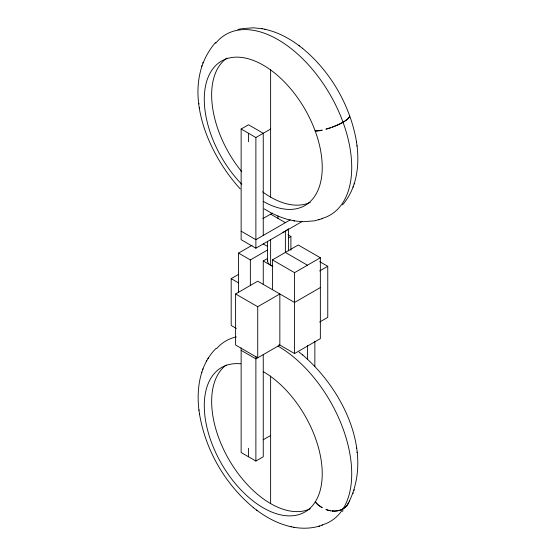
<?xml version="1.0" encoding="UTF-8"?>
<svg xmlns="http://www.w3.org/2000/svg" width="556" height="556" viewBox="0 0 556 556"><rect width="100%" height="100%" fill="white"/><g stroke="black" fill="none" stroke-linecap="round" stroke-linejoin="round"><path stroke-width="0.83" d="M215.554 42.444C178.261 85.812 206.811 152.344 240.227 188.922M216.138 348.32C198.895 365.278 195.823 391.667 199.583 414.512C205.762 450.638 225.333 484.491 253.64 507.788M342.517 204.886C358.46 186.58 360.17 160.149 355.68 137.283C348.619 102.784 329.618 70.591 302.36 48.212M348.091 503.743C374.654 452.591 342.482 388.839 302.36 354.672M201.633 66.261L201.877 65.559M202.731 63.057L202.982 62.341M201.633 372.728L201.877 372.027M202.731 369.525L202.982 368.809M353.018 187.191L353.268 186.475M354.123 183.973L354.367 183.271M353.018 493.658L353.268 492.943M354.123 490.441L354.367 489.739M206.332 361.435L206.728 360.754M207.923 358.696L208.326 358.008M349.272 501.714L349.668 501.032M342.517 511.353L343.052 510.735M302.332 221.392L255.885 248.205L241.137 239.692L241.137 129.027L248.511 124.766L263.252 133.28L263.252 235.438M241.137 129.027L255.885 137.534L270.626 129.027M262.786 218.682L272.496 213.073M290.225 219.863L255.885 239.692L241.137 231.178M238.559 292.699L238.559 253.098L252.076 245.293M238.559 253.098L250.353 259.909L267.624 249.936M288.647 237.801L290.899 236.502L290.899 250.276M236.349 328.436L231.185 325.462L231.185 278.639L238.691 274.303M263.252 284.248L263.252 260.972L267.679 258.422M272.433 289.683L272.433 259.888L298.238 244.994L320.353 257.762L320.353 338.632L294.555 353.533L279.07 344.595M241.137 350.356L255.885 358.87L279.842 345.04L279.842 293.964L257.727 306.731L257.727 357.807L235.612 345.04L235.612 293.964L257.727 281.19L294.555 302.457L320.353 287.556M272.433 259.888L294.555 272.655L320.353 257.762M319.651 270.974L327.762 266.296L327.762 317.372L319.651 322.056M263.252 439.747L270.626 435.487M241.137 347.806L241.137 452.514L255.885 461.028L263.252 456.775L263.252 354.617M302.61 221.733L314.328 220.857L322.508 218.626M293.811 527.269C303.347 528.978 313.369 528.429 322.508 525.086M318.873 219.801L319.658 219.544M318.873 526.268L319.658 526.011M237.926 29.531L240.866 28.836M241.672 28.683L253.39 27.8L262.189 28.731M317.233 130.729L322.244 130.167A20.85 4.941 -20.1 0 1 315.273 131.209L315.141 130.827L317.219 130.729M301.825 221.684L293.811 220.801M264.788 29.239C278.82 32.276 291.622 39.552 302.728 48.497M253.272 507.503C264.378 516.448 277.18 523.724 291.212 526.761M261.452 28.585L265.511 29.378M294.548 220.947L286.423 219.099L278.973 216.513M290.489 526.622L294.548 527.415M278.354 216.249L271.53 213.087M270.98 212.802L264.169 208.868M270.626 214.15L285.374 222.664M287.952 234.799L290.899 236.502M319.651 261.612L327.762 266.296M285.339 252.438L307.454 265.212M263.252 243.945L267.679 246.503M263.252 260.972L272.836 266.505M231.185 278.639L238.559 282.893M235.612 293.964L257.727 306.731M299.031 352.087L302.728 354.957M299.031 45.62L299.427 45.926M256.573 510.074L256.969 510.38M356.417 141.488L356.479 141.947M356.994 145.63L357.063 146.124M356.417 447.955L356.479 448.414M356.994 452.097L357.063 452.591M198.937 103.409L199.006 103.902M199.521 107.586L199.583 108.045M198.937 409.876L199.006 410.37M199.521 414.053L199.583 414.512M314.863 341.273L314.863 366.376M307.489 345.526L307.489 359.378M294.555 272.655L294.555 353.533M288.425 228.627L288.425 250.756M285.374 231.178L285.374 252.459M278 215.853L278 218.411M270.626 69.542L270.626 197.13M270.626 239.692L270.626 265.233M270.626 376.009L270.626 503.59M267.575 241.394L267.575 260.972M255.885 137.534L255.885 248.205M255.885 356.32L255.885 461.028M250.353 259.909L250.353 285.735M248.511 133.28L248.511 141.794M248.511 448.261L248.511 456.775M321.917 218.501A104.264 60.194 60 0 0 344.644 126.844L343.017 122.174A104.264 60.194 60 0 0 215.714 43.264M272.642 266.136A10.425 6.019 0 0 1 267.686 260.09M287.633 229.225A10.425 6.019 0 0 1 287.195 229.76M286.945 230.017A10.425 6.019 0 0 1 282.914 232.234M241.756 184.286A83.407 48.157 60 0 1 221.01 61.368A83.407 48.157 60 0 1 317.594 138.18A83.407 48.157 60 0 1 263.252 201.383M349.606 115.551A20.85 4.941 -20.1 0 1 349.418 116.892L349.022 117.531A20.85 4.941 -20.1 0 1 332.634 126.99L331.675 127.345A20.85 5.338 -19.2 0 0 349.571 115.446M310.234 202.349A83.407 48.157 60 0 1 282.135 202.46L279.279 201.383A83.407 48.157 60 0 1 262.543 191.82M241.811 171.804A83.407 48.157 60 0 1 226.924 58.06M263.252 371.644A83.407 48.157 60 0 1 317.747 497.266A83.407 48.157 60 0 1 221.552 463.822A83.407 48.157 60 0 1 240.685 363.798M321.917 524.968A104.264 60.194 60 0 0 343.017 508.9L344.644 506.106A104.264 60.194 60 0 0 278 346.103M216.701 348.549A104.264 60.194 60 0 1 236.293 336.957M330.716 510.776A20.85 16.291 32.3 0 1 325.92 509.456L325.885 509.518A20.857 16.173 30.2 0 0 330.709 510.783M310.234 508.816A83.407 48.157 60 0 1 229.267 460.159A83.407 48.157 60 0 1 226.285 364.986M315.273 501.88L317.976 504.911L322.244 507.704A20.85 16.291 32.3 0 1 315.273 501.88M332.634 511.013L331.675 510.915A20.857 16.173 30.2 0 0 348.758 502.304A20.85 16.291 32.3 0 1 332.634 511.013M330.716 127.692L330.709 127.678A20.85 5.338 -19.2 0 1 325.892 129.117L325.92 129.221A20.85 4.941 -20.1 0 0 330.716 127.692"/></g></svg>
